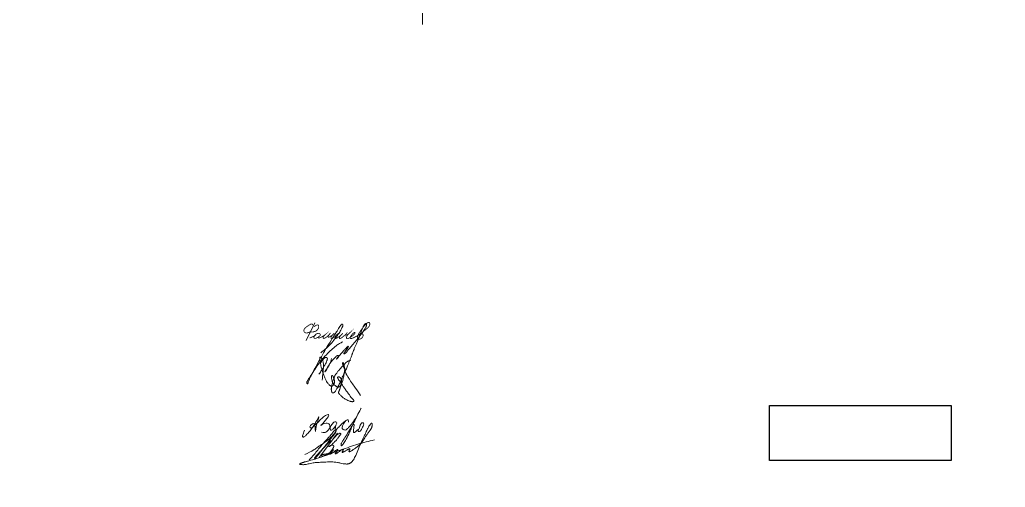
# Model space of a CAD drawing. Header units: millimetres. Extents: x 0 to 420, y 0 to 297.
# Drawn here: x 209.1 to 420, y 0 to 100 of the extents above; entities that cross this region are included whole.
import ezdxf

# ---------------------------------------------------------------- set-up
doc = ezdxf.new("R2010")
doc.units = ezdxf.units.MM
for name, pattern in [('K5LT32789', [0]), ('K5LT32790', [0]), ('K5LT32791', [0]), ('K5LT_AXLED', [24.061945, 19.561945, -1.5, 1.5, -1.5])]:
    doc.linetypes.add(name, pattern=pattern)
doc.layers.add('Системный слой', color=7, linetype='Continuous')
picture_1 = doc.add_image_def('image1.jpg', size_in_pixel=(394, 119))

# ---------------------------------------------------------------- blocks, each defined once
blk = doc.blocks.new('U6')
at = {"layer": 'Системный слой', "color": 30, "linetype": 'K5LT_AXLED', "lineweight": 18, "true_color": 0xff8000}
for q in [(295.32, 263), (213.32, 181), (377.32, 181), (295.32, 99)]:
    blk.add_line((295.32, 181), q, dxfattribs=at)
blk = doc.blocks.new('U28')
at = {"layer": 'Системный слой', "color": 5, "linetype": 'K5LT32789', "lineweight": 18, "true_color": 0x0000ff}
for points in [[(277.01, 13.75), (276.82, 14.05), (276.51, 14.05), (276.22, 13.76), (275.89, 13.43), (275.62, 12.98), (275.51, 12.38), (275.69, 12.2), (276.01, 12.28), (276.21, 12.47), (276.44, 12.75), (276.76, 13.23), (277.1, 13.92), (276.76, 13.23), (276.64, 12.68), (276.64, 12.35), (276.72, 12.27), (276.87, 12.32), (277.54, 13.08), (278.27, 13.74), (278.65, 14.08), (279.04, 14.34), (279.23, 14.45), (279.37, 14.45), (279.45, 14.25), (279.45, 14.02), (279.45, 13.78), (279.45, 14.25), (279.37, 14.45), (279.23, 14.46), (278.65, 14.08), (278.11, 13.01), (278.11, 12.54), (278.33, 12.32), (278.64, 12.24), (278.95, 12.24), (279.2, 12.5), (279.51, 12.81), (280.54, 13.84), (283, 18.41), (280.54, 13.84), (279.66, 11.65), (278.99, 10.24), (278.39, 9.29), (277.99, 8.81), (277.87, 8.92), (277.87, 9.32), (278.15, 9.83), (278.67, 10.52), (279.49, 11.88), (280.33, 13.31), (280.51, 13.49), (280.64, 13.47), (280.68, 13.25), (280.61, 12.77), (280.56, 12.38), (280.48, 12), (280.56, 11.72), (280.72, 11.64), (280.93, 11.86), (281.35, 12.18), (281.72, 12.55), (281.48, 12.06), (281.59, 11.95), (281.76, 11.88), (281.94, 11.95), (282.17, 12.18), (282.8, 13.48), (282.72, 13.74), (282.49, 13.8), (282.18, 13.73), (281.98, 13.34), (281.84, 12.9), (281.72, 12.52)], [(270.04, 12.18), (269.86, 11.67), (269.68, 11.17), (269.62, 10.86), (269.76, 10.73), (269.94, 10.73), (270.12, 10.9), (270.62, 11.4), (271.85, 12.64), (273.62, 16.11), (272.56, 13.52), (272.37, 11.19), (272.37, 13.33), (272.16, 13.68), (271.64, 13.57), (271.29, 13.22), (271.17, 12.91), (271.29, 12.68), (271.61, 12.68), (272.37, 13.33), (273.41, 14.38), (274.14, 15.1), (274.95, 15.63), (275.3, 15.53), (275.21, 15.23), (275, 14.86), (274.32, 14.05), (273.75, 13.38), (273.36, 13.11), (274.12, 13.63), (274.73, 13.74), (275.13, 13.65), (275.4, 13.45), (275.52, 13.13), (275.52, 12.74), (275.28, 12.39), (275.04, 12.14), (274.67, 11.77), (274.25, 11.67), (273.67, 11.78)]]:
    blk.add_open_spline(points, degree=3, dxfattribs=at)
blk = doc.blocks.new('U29')
at = {"layer": 'Системный слой', "color": 5, "linetype": 'K5LT32790', "lineweight": 18, "true_color": 0x0000ff}
blk.add_open_spline([(273.86, 22.88), (273.9, 24.06), (274.19, 25.39), (274.06, 26.79), (273.98, 27.07), (273.91, 27.25), (273.83, 27.4), (273.74, 27.54), (273.65, 27.66), (273.58, 27.75), (273.53, 27.8), (273.5, 27.83), (273.48, 27.84), (273.46, 27.85), (273.45, 27.86), (273.44, 27.86), (273.43, 27.86), (273.42, 27.86), (273.42, 27.86), (273.41, 27.86), (273.4, 27.86), (273.4, 27.86), (273.39, 27.85), (273.39, 27.85), (273.38, 27.84), (273.38, 27.83), (273.37, 27.82), (273.36, 27.81), (273.36, 27.79), (273.35, 27.77), (273.35, 27.74), (273.34, 27.69), (273.34, 27.63), (273.33, 27.54), (273.34, 27.43), (273.34, 27.31), (273.35, 27.17), (273.37, 27.02), (273.41, 26.83), (273.47, 26.57), (273.54, 26.18), (273.65, 25.63), (273.84, 24.93), (274.11, 24.18), (274.37, 23.48), (274.63, 22.89), (274.88, 22.47), (275.12, 22.16), (275.32, 21.95), (275.48, 21.8), (275.59, 21.71), (275.66, 21.68), (275.72, 21.66), (275.77, 21.65), (275.81, 21.64), (275.87, 21.64), (275.92, 21.64), (275.97, 21.65), (276.01, 21.67), (276.05, 21.69), (276.09, 21.71), (276.12, 21.73), (276.15, 21.76), (276.19, 21.8), (276.23, 21.86), (276.29, 21.95), (276.35, 22.06), (276.41, 22.19), (276.45, 22.32), (276.48, 22.43), (276.49, 22.55), (276.49, 22.69), (276.47, 22.85), (276.43, 23.06), (276.37, 23.28), (276.3, 23.48), (276.24, 23.63), (276.18, 23.73), (276.14, 23.79), (276.1, 23.84), (276.06, 23.88), (276.03, 23.91), (276.01, 23.92), (275.99, 23.93), (275.98, 23.94), (275.97, 23.94), (275.96, 23.94), (275.95, 23.94), (275.94, 23.94), (275.94, 23.94), (275.93, 23.93), (275.93, 23.93), (275.92, 23.93), (275.91, 23.92), (275.9, 23.91), (275.9, 23.9), (275.89, 23.89), (275.88, 23.87), (275.87, 23.85), (275.85, 23.81), (275.84, 23.77), (275.83, 23.71), (275.82, 23.65), (275.82, 23.58), (275.82, 23.49), (275.84, 23.38), (275.87, 23.21), (275.9, 23), (275.96, 22.77), (276.04, 22.55), (276.15, 22.34), (276.27, 22.15), (276.42, 21.96), (276.58, 21.79), (276.74, 21.66), (276.87, 21.57), (276.98, 21.51), (277.08, 21.47), (277.17, 21.45), (277.25, 21.44), (277.32, 21.43), (277.37, 21.44), (277.42, 21.45), (277.46, 21.46), (277.5, 21.48), (277.54, 21.5), (277.58, 21.53), (277.63, 21.57), (277.68, 21.63), (277.74, 21.71), (277.8, 21.81), (277.86, 21.93), (277.92, 22.07), (277.96, 22.21), (277.99, 22.36), (278, 22.52), (277.99, 22.7), (277.97, 22.87), (277.94, 23.04), (277.89, 23.17), (277.84, 23.28), (277.79, 23.36), (277.74, 23.42), (277.69, 23.47), (277.64, 23.51), (277.58, 23.55), (277.52, 23.58), (277.47, 23.6), (277.41, 23.61), (277.37, 23.62), (277.34, 23.62), (277.31, 23.62), (277.28, 23.61), (277.25, 23.6), (277.23, 23.59), (277.2, 23.58), (277.19, 23.57), (277.17, 23.55), (277.16, 23.54), (277.15, 23.53), (277.15, 23.52), (277.14, 23.5), (277.14, 23.49), (277.14, 23.48), (277.13, 23.46), (277.14, 23.44), (277.14, 23.42), (277.15, 23.39), (277.16, 23.35), (277.18, 23.3), (277.22, 23.23), (277.27, 23.14), (277.33, 23.03), (277.41, 22.91), (277.53, 22.76), (277.7, 22.56), (277.92, 22.25), (278.2, 21.8), (278.55, 21.24), (278.99, 20.64), (279.44, 20.06), (279.81, 19.55), (280.07, 19.17), (280.28, 18.97), (280.42, 18.85), (280.5, 18.76), (280.55, 18.68), (280.58, 18.63), (280.6, 18.58), (280.62, 18.54), (280.62, 18.5), (280.62, 18.48), (280.62, 18.46), (280.62, 18.44), (280.61, 18.43), (280.61, 18.42), (280.6, 18.41), (280.59, 18.39), (280.58, 18.38), (280.57, 18.37), (280.55, 18.36), (280.53, 18.35), (280.5, 18.33), (280.46, 18.32), (280.42, 18.31), (280.37, 18.31), (280.31, 18.3), (280.24, 18.31), (280.15, 18.32), (280.01, 18.35), (279.8, 18.4), (279.51, 18.51), (279.15, 18.67), (278.78, 18.85), (278.48, 19.04), (278.24, 19.24), (278.03, 19.43), (277.8, 19.64), (277.6, 19.82), (277.47, 19.96), (277.41, 20.05), (277.39, 20.11), (277.37, 20.16), (277.36, 20.21), (277.36, 20.26), (277.36, 20.31), (277.36, 20.36), (277.37, 20.42), (277.39, 20.47), (277.42, 20.55), (277.47, 20.65), (277.54, 20.81), (277.63, 21.02), (277.72, 21.3), (277.82, 21.61), (277.95, 21.95), (278.09, 22.35), (278.26, 22.87), (278.4, 23.47), (278.49, 24.02), (278.55, 24.47), (278.61, 24.82), (278.66, 25.1), (278.67, 25.33), (278.65, 25.51), (278.62, 25.69), (278.56, 25.88), (278.51, 26.09), (278.48, 26.28), (278.44, 26.41), (278.41, 26.51), (278.39, 26.57), (278.37, 26.61), (278.36, 26.64), (278.34, 26.65), (278.33, 26.66), (278.33, 26.67), (278.32, 26.67), (278.31, 26.67), (278.3, 26.68), (278.29, 26.68), (278.28, 26.68), (278.28, 26.67), (278.27, 26.67), (278.26, 26.67), (278.25, 26.66), (278.24, 26.66), (278.23, 26.65), (278.22, 26.64), (278.21, 26.63), (278.2, 26.62), (278.19, 26.61), (278.19, 26.6), (278.18, 26.58), (278.18, 26.56), (278.18, 26.54), (278.18, 26.52), (278.18, 26.49), (278.19, 26.45), (278.21, 26.4), (278.23, 26.34), (278.27, 26.26), (278.32, 26.17), (278.36, 26.05), (278.41, 25.9), (278.46, 25.73), (278.53, 25.51), (278.63, 25.25), (278.72, 24.95), (278.79, 24.67), (278.88, 24.42), (279, 24.21), (279.13, 24), (279.28, 23.76), (279.46, 23.46), (279.69, 23.05), (279.98, 22.59), (280.32, 22.11), (280.65, 21.66), (281.24, 20.83), (281.7, 20.14), (282.06, 19.6)], degree=3, knots=[0, 0, 0, 0, 23.088924, 25.905784, 27.368497, 28.578535, 29.721875, 30.813961, 31.805183, 32.534012, 32.992903, 33.225793, 33.377047, 33.48833, 33.574551, 33.643805, 33.701224, 33.750367, 33.79387, 33.833355, 33.872141, 33.912355, 33.95659, 34.00557, 34.061357, 34.126468, 34.204109, 34.298549, 34.415744, 34.564555, 34.759459, 35.028229, 35.412864, 35.997175, 36.728139, 37.568941, 38.433825, 39.401332, 40.578431, 42.235398, 44.569602, 48.269133, 53.187712, 58.58434, 63.764044, 67.778676, 70.998143, 73.369834, 75.349816, 76.796874, 77.581324, 78.028914, 78.378087, 78.696803, 79.013489, 79.343373, 79.678587, 80.006824, 80.317932, 80.606471, 80.866035, 81.11641, 81.383983, 81.718354, 82.16781, 82.839361, 83.733235, 84.705422, 85.582724, 86.324391, 87.057116, 87.890757, 88.945341, 90.321141, 91.965571, 93.426367, 94.484215, 95.101021, 95.580997, 96.013141, 96.361093, 96.626002, 96.782739, 96.889142, 96.971138, 97.03813, 97.095272, 97.145901, 97.188561, 97.228747, 97.268915, 97.315311, 97.366861, 97.425655, 97.494454, 97.577142, 97.679623, 97.811915, 97.985663, 98.226797, 98.532587, 98.897786, 99.296036, 99.737821, 100.261724, 100.964229, 101.99978, 103.525411, 105.150667, 106.72453, 108.093532, 109.590313, 111.195302, 112.777483, 114.126394, 115.159714, 115.93325, 116.599105, 117.196687, 117.716186, 118.147278, 118.512091, 118.830828, 119.112084, 119.376147, 119.650254, 119.966184, 120.348472, 120.832611, 121.462575, 122.257884, 123.166317, 124.121896, 125.077441, 126.058759, 127.110722, 128.27138, 129.455541, 130.54928, 131.472222, 132.224076, 132.842804, 133.343527, 133.786162, 134.209733, 134.641953, 135.076751, 135.490934, 135.840567, 136.1162, 136.329021, 136.516582, 136.697073, 136.87991, 137.063295, 137.235465, 137.38613, 137.514261, 137.623548, 137.718445, 137.797689, 137.875651, 137.957944, 138.055516, 138.163779, 138.288043, 138.436309, 138.622516, 138.862075, 139.203128, 139.704326, 140.381097, 141.218915, 142.127317, 143.259517, 144.821141, 147.317764, 150.75711, 155.19517, 160.069171, 165.224464, 169.471142, 172.421411, 174.092925, 175.138298, 175.966748, 176.479558, 176.900272, 177.244752, 177.52135, 177.72293, 177.873709, 177.996322, 178.101436, 178.195314, 178.281517, 178.366118, 178.454913, 178.554755, 178.670049, 178.807074, 178.975201, 179.187234, 179.439473, 179.719727, 180.029511, 180.383269, 180.823448, 181.407111, 182.246837, 183.563618, 185.512414, 188.365901, 191.16936, 193.636194, 195.215931, 197.147086, 199.269225, 201.224518, 202.392176, 202.935446, 203.335749, 203.665039, 203.98044, 204.30527, 204.630666, 204.95421, 205.28424, 205.683122, 206.145312, 206.866804, 207.837862, 209.464316, 211.387339, 213.648133, 215.828171, 218.361631, 222.046321, 226.400789, 230.237614, 232.987127, 235.143069, 237.145235, 238.600123, 239.59432, 240.714469, 242.086859, 243.579513, 244.83703, 245.773068, 246.379449, 246.80954, 247.077534, 247.227517, 247.33398, 247.41847, 247.489521, 247.552012, 247.609222, 247.663606, 247.717168, 247.768592, 247.820784, 247.876677, 247.942191, 248.018083, 248.10247, 248.189421, 248.269471, 248.347072, 248.425637, 248.512886, 248.605679, 248.706816, 248.820413, 248.952282, 249.111489, 249.313956, 249.574155, 249.89782, 250.303709, 250.841791, 251.528272, 252.381244, 253.359593, 254.475963, 255.872687, 257.851092, 259.938273, 261.963603, 263.469883, 265.046448, 266.586695, 268.366913, 270.599666, 273.407082, 277.373027, 281.234201, 284.882343, 288.313023, 301, 301, 301, 301], dxfattribs=at)
blk = doc.blocks.new('U30')
at = {"layer": 'Системный слой', "color": 5, "linetype": 'K5LT32790', "lineweight": 18, "true_color": 0x0000ff}
for points, knots in [([(273.55, 28.78), (274.42, 29.39), (275.52, 30.42), (276.7, 31.94), (277.43, 32.89), (277.86, 33.71), (278.14, 34.2), (278.23, 34.45), (278.25, 34.58), (278.26, 34.67), (278.27, 34.72), (278.26, 34.75), (278.26, 34.77), (278.25, 34.79), (278.24, 34.8), (278.23, 34.82), (278.22, 34.83), (278.21, 34.84), (278.19, 34.85), (278.18, 34.86), (278.16, 34.87), (278.14, 34.87), (278.12, 34.88), (278.1, 34.88), (278.08, 34.88), (278.06, 34.88), (278.05, 34.87), (278.03, 34.86), (278.01, 34.86), (278, 34.84), (277.97, 34.83), (277.95, 34.8), (277.91, 34.76), (277.84, 34.68), (277.73, 34.55), (277.56, 34.31), (277.31, 33.93), (276.98, 33.35), (276.46, 32.54), (275.65, 31.28), (274.58, 29.51), (273.4, 27.48), (272.43, 25.72), (271.78, 24.49), (271.42, 23.79), (271.23, 23.36), (271.09, 23.03), (270.98, 22.75), (270.88, 22.49), (270.81, 22.31), (270.77, 22.19), (270.75, 22.14), (270.74, 22.12), (270.73, 22.11), (270.72, 22.1), (270.71, 22.1), (270.71, 22.09), (270.7, 22.09), (270.7, 22.09), (270.69, 22.09), (270.69, 22.08), (270.68, 22.09), (270.68, 22.09), (270.68, 22.09), (270.67, 22.09), (270.67, 22.09), (270.66, 22.1), (270.66, 22.1), (270.65, 22.11), (270.65, 22.12), (270.64, 22.13), (270.63, 22.15), (270.61, 22.18), (270.6, 22.21), (270.58, 22.26), (270.57, 22.3), (270.56, 22.36), (270.56, 22.41), (270.57, 22.47), (270.58, 22.53), (270.6, 22.59), (270.63, 22.66), (270.68, 22.74), (270.76, 22.87), (270.91, 23.11), (271.19, 23.56), (271.72, 24.4), (272.5, 25.59), (273.49, 27.03), (274.65, 28.29), (275.78, 29.36), (276.69, 30.19), (277.5, 30.74), (278, 30.98), (278.24, 31.09)], [0, 0, 0, 0, 8.550609, 12.054989, 15.548009, 18.191121, 19.498995, 20.058209, 20.381615, 20.589671, 20.716665, 20.79368, 20.851701, 20.900722, 20.944653, 20.985245, 21.025642, 21.06834, 21.115939, 21.168338, 21.224707, 21.283052, 21.340576, 21.394663, 21.443781, 21.488289, 21.53119, 21.575808, 21.625508, 21.683081, 21.754287, 21.848548, 21.98875, 22.223415, 22.641351, 23.38396, 24.591455, 26.333193, 28.725175, 32.394143, 38.444137, 45.386804, 51.336644, 54.759282, 56.550214, 57.736198, 58.581068, 59.410817, 60.190375, 60.748602, 61.044545, 61.139793, 61.19713, 61.237089, 61.267135, 61.290713, 61.309862, 61.325937, 61.339917, 61.352551, 61.36445, 61.376142, 61.388111, 61.400062, 61.412022, 61.424542, 61.439066, 61.45699, 61.479741, 61.509795, 61.550475, 61.607942, 61.688058, 61.795635, 61.922219, 62.059168, 62.198495, 62.342871, 62.495112, 62.658157, 62.830855, 63.02153, 63.245709, 63.594568, 64.237865, 65.516344, 67.957442, 72.253573, 76.989753, 81.977365, 86.090995, 89.562811, 91.905588, 94, 94, 94, 94]), ([(275.82, 27.56), (275.75, 27.13), (275.54, 26.59), (275.22, 25.93), (275, 25.59), (274.86, 25.3), (274.77, 25.12), (274.71, 25.02), (274.67, 24.96), (274.64, 24.91), (274.61, 24.87), (274.57, 24.84), (274.54, 24.8), (274.51, 24.77), (274.49, 24.75), (274.47, 24.74), (274.46, 24.73), (274.46, 24.73), (274.46, 24.72), (274.45, 24.72), (274.45, 24.72), (274.45, 24.72), (274.45, 24.72), (274.44, 24.72), (274.44, 24.72), (274.44, 24.72), (274.44, 24.73), (274.44, 24.73), (274.44, 24.73), (274.44, 24.74), (274.44, 24.74), (274.45, 24.75), (274.45, 24.75), (274.46, 24.77), (274.46, 24.79), (274.47, 24.81), (274.49, 24.84), (274.5, 24.88), (274.52, 24.92), (274.54, 24.96), (274.58, 25.01), (274.62, 25.07), (274.68, 25.15), (274.77, 25.27), (274.88, 25.44), (275.01, 25.66), (275.14, 25.89), (275.27, 26.12), (275.42, 26.37), (275.61, 26.64), (275.81, 26.88), (275.99, 27.09), (276.17, 27.31), (276.39, 27.56), (276.65, 27.82), (276.84, 28), (276.97, 28.1), (277.03, 28.14), (277.08, 28.17), (277.13, 28.19), (277.18, 28.2), (277.21, 28.21), (277.24, 28.21), (277.26, 28.21), (277.27, 28.21), (277.29, 28.2), (277.3, 28.2), (277.3, 28.2), (277.31, 28.19), (277.32, 28.19), (277.32, 28.18), (277.33, 28.17), (277.33, 28.16), (277.33, 28.15), (277.33, 28.14), (277.34, 28.13), (277.34, 28.1), (277.34, 28.08), (277.33, 28.04), (277.33, 27.98), (277.32, 27.93), (277.3, 27.87), (277.29, 27.81), (277.27, 27.76), (277.24, 27.72), (277.2, 27.67), (277.16, 27.61), (277.12, 27.56), (277.08, 27.52), (277.05, 27.49), (277.02, 27.46), (277, 27.44), (276.97, 27.42), (276.95, 27.4), (276.93, 27.39), (276.92, 27.38), (276.92, 27.38), (276.91, 27.38), (276.91, 27.38), (276.9, 27.37), (276.9, 27.37), (276.9, 27.37), (276.9, 27.37), (276.9, 27.37), (276.89, 27.38), (276.89, 27.38), (276.89, 27.38), (276.89, 27.38), (276.89, 27.38), (276.89, 27.39), (276.89, 27.39), (276.9, 27.4), (276.9, 27.4), (276.9, 27.41), (276.91, 27.42), (276.91, 27.44), (276.92, 27.46), (276.94, 27.48), (276.95, 27.5), (276.96, 27.52), (276.98, 27.55), (277, 27.58), (277.03, 27.63), (277.06, 27.69), (277.1, 27.76), (277.16, 27.83), (277.25, 27.92), (277.36, 28.01), (277.49, 28.13), (277.62, 28.26), (277.74, 28.41), (277.85, 28.55), (277.98, 28.69), (278.11, 28.84), (278.23, 29.01), (278.37, 29.18), (278.53, 29.36), (278.72, 29.53), (278.89, 29.69), (279.02, 29.83), (279.11, 29.93), (279.17, 29.99), (279.22, 30.05), (279.27, 30.1), (279.3, 30.14), (279.33, 30.16), (279.35, 30.17), (279.36, 30.18), (279.37, 30.18), (279.38, 30.18), (279.38, 30.19), (279.39, 30.19), (279.39, 30.18), (279.4, 30.18), (279.4, 30.18), (279.41, 30.18), (279.41, 30.18), (279.41, 30.17), (279.42, 30.17), (279.42, 30.16), (279.42, 30.16), (279.43, 30.15), (279.43, 30.14), (279.43, 30.13), (279.44, 30.11), (279.44, 30.08), (279.44, 30.06), (279.44, 30.03), (279.43, 30.01), (279.42, 29.98), (279.41, 29.96), (279.4, 29.93), (279.37, 29.89), (279.33, 29.83), (279.27, 29.75), (279.18, 29.63), (279.07, 29.5), (278.97, 29.34), (278.87, 29.19), (278.77, 29.07), (278.69, 28.96), (278.63, 28.88), (278.58, 28.82), (278.54, 28.78), (278.51, 28.74), (278.49, 28.72), (278.48, 28.7), (278.47, 28.68), (278.47, 28.66), (278.47, 28.65), (278.47, 28.63), (278.47, 28.61), (278.48, 28.6), (278.48, 28.58), (278.49, 28.57), (278.49, 28.56), (278.5, 28.55), (278.5, 28.55), (278.51, 28.54), (278.51, 28.54), (278.52, 28.54), (278.53, 28.54), (278.54, 28.53), (278.54, 28.53), (278.56, 28.53), (278.57, 28.54), (278.58, 28.54), (278.6, 28.55), (278.63, 28.56), (278.66, 28.58), (278.7, 28.6), (278.75, 28.63), (278.8, 28.67), (278.85, 28.72), (278.92, 28.78), (279, 28.88), (279.1, 29.02), (279.26, 29.23), (279.49, 29.48), (279.78, 29.79), (280.1, 30.16), (280.44, 30.58), (280.77, 30.99), (281.12, 31.38), (281.46, 31.77), (281.81, 32.2), (282.13, 32.67), (282.45, 33.13), (282.76, 33.54), (283.01, 33.91), (283.18, 34.18), (283.26, 34.36), (283.29, 34.49), (283.31, 34.58), (283.33, 34.66), (283.34, 34.72), (283.34, 34.77), (283.34, 34.81), (283.34, 34.84), (283.33, 34.87), (283.32, 34.9), (283.31, 34.92), (283.3, 34.94), (283.28, 34.96), (283.27, 34.98), (283.25, 34.99), (283.24, 35), (283.22, 35), (283.21, 35.01), (283.2, 35.01), (283.18, 35.01), (283.17, 35.01), (283.15, 35.01), (283.13, 35.01), (283.1, 35), (283.08, 34.99), (283.04, 34.97), (283.01, 34.95), (282.98, 34.92), (282.94, 34.88), (282.9, 34.84), (282.86, 34.78), (282.82, 34.71), (282.77, 34.61), (282.68, 34.46), (282.57, 34.25), (282.44, 33.96), (282.32, 33.62), (282.19, 33.28), (282.04, 32.92), (281.87, 32.53), (281.7, 32.09), (281.54, 31.63), (281.37, 31.15), (281.18, 30.64), (280.92, 30.08), (280.66, 29.55), (280.48, 29.07), (280.36, 28.75), (280.29, 28.56), (280.25, 28.44), (280.19, 28.29), (280.1, 28.02), (279.94, 27.62), (279.74, 27.13), (279.51, 26.56), (279.25, 25.89), (278.92, 25.12), (278.47, 24.24), (278.04, 23.28), (277.62, 22.31), (277.24, 21.49), (276.88, 20.94), (276.7, 20.59), (276.59, 20.43), (276.52, 20.36), (276.47, 20.31), (276.42, 20.28), (276.36, 20.26), (276.3, 20.23), (276.24, 20.22), (276.18, 20.21), (276.13, 20.21), (276.08, 20.21), (276.05, 20.22), (276.02, 20.22), (276, 20.23), (275.99, 20.24), (275.97, 20.25), (275.96, 20.26), (275.95, 20.28), (275.93, 20.3), (275.92, 20.32), (275.91, 20.36), (275.89, 20.41), (275.88, 20.48), (275.85, 20.58), (275.82, 20.7), (275.8, 20.83), (275.79, 20.97), (275.8, 21.11), (275.82, 21.27), (275.87, 21.48), (275.91, 21.75), (275.97, 22.11), (276.06, 22.52), (276.19, 22.89), (276.29, 23.19), (276.37, 23.43), (276.46, 23.66), (276.57, 23.89), (276.73, 24.15), (276.99, 24.5), (277.34, 24.97), (277.83, 25.53), (278.34, 26.09), (278.81, 26.55), (279.17, 26.84), (279.44, 27), (279.69, 27.11), (279.87, 27.16), (279.98, 27.2)], [0, 0, 0, 0, 9.050129, 12.27524, 15.459, 17.73484, 19.057413, 19.710841, 20.186256, 20.578255, 20.920156, 21.263228, 21.624829, 21.943402, 22.174143, 22.29629, 22.36276, 22.406894, 22.439057, 22.464194, 22.484922, 22.502166, 22.516262, 22.528133, 22.539447, 22.552242, 22.56817, 22.588053, 22.611987, 22.639741, 22.672744, 22.715192, 22.776687, 22.87041, 23.023044, 23.2152, 23.446308, 23.698853, 24.014406, 24.364067, 24.793807, 25.28352, 25.941626, 26.877925, 28.429965, 30.348657, 32.240773, 33.898399, 35.948367, 38.485583, 40.825304, 42.59187, 44.267244, 46.970047, 49.74801, 51.863744, 52.701471, 53.104911, 53.483029, 53.862972, 54.210178, 54.473163, 54.650607, 54.780151, 54.882015, 54.96597, 55.037892, 55.101774, 55.160577, 55.215489, 55.269733, 55.3265, 55.390437, 55.464507, 55.552848, 55.661752, 55.802045, 55.996896, 56.278982, 56.657771, 57.087852, 57.530059, 57.926999, 58.28654, 58.645161, 59.086887, 59.580412, 60.070145, 60.456808, 60.770321, 61.020502, 61.287434, 61.539711, 61.751465, 61.877288, 61.951174, 62.001019, 62.037083, 62.064047, 62.085222, 62.102691, 62.117816, 62.131035, 62.143011, 62.154708, 62.167188, 62.181333, 62.197688, 62.21651, 62.238222, 62.264236, 62.296726, 62.338711, 62.394112, 62.469848, 62.581386, 62.750144, 62.953234, 63.151975, 63.325302, 63.501424, 63.750698, 64.126703, 64.655732, 65.239268, 65.888652, 66.649933, 67.724768, 68.970934, 70.450533, 71.673771, 72.965674, 74.199734, 75.716608, 77.191491, 78.669398, 80.263602, 82.259995, 84.0227, 85.431088, 86.180031, 86.82002, 87.357354, 87.830339, 88.196682, 88.427814, 88.563885, 88.657509, 88.728451, 88.784957, 88.831759, 88.871976, 88.907862, 88.941164, 88.973333, 89.002363, 89.031139, 89.061129, 89.097204, 89.139544, 89.190239, 89.252182, 89.329582, 89.428874, 89.559889, 89.727893, 89.910432, 90.08993, 90.259821, 90.437176, 90.634512, 90.867411, 91.167757, 91.627014, 92.382088, 93.419966, 94.672454, 96.030915, 97.344377, 98.512333, 99.382533, 100.080146, 100.642761, 101.098523, 101.416568, 101.614452, 101.761411, 101.888131, 102.002041, 102.112642, 102.228685, 102.353162, 102.475542, 102.582798, 102.67162, 102.744553, 102.805473, 102.857643, 102.905538, 102.953137, 103.003348, 103.057077, 103.11538, 103.180499, 103.255316, 103.343787, 103.451799, 103.589159, 103.775473, 104.036879, 104.381072, 104.782032, 105.231565, 105.731185, 106.331113, 107.131661, 108.329516, 110.150194, 112.636877, 115.501671, 119.160964, 122.898631, 126.952961, 130.409086, 134.037174, 137.994275, 142.035946, 146.041027, 149.822245, 153.085433, 155.385996, 156.523495, 157.344961, 158.084473, 158.656408, 159.032405, 159.319553, 159.62593, 159.882585, 160.081757, 160.265654, 160.447561, 160.63144, 160.806021, 160.962993, 161.100471, 161.220792, 161.327559, 161.424857, 161.521276, 161.623153, 161.736504, 161.863212, 162.008568, 162.179889, 162.387514, 162.643846, 162.945007, 163.264358, 163.6135, 164.014772, 164.533206, 165.020618, 165.794064, 166.857794, 168.64401, 171.006738, 173.517367, 176.204619, 178.789913, 181.800729, 185.264053, 188.598832, 192.086757, 196.039981, 200.351441, 204.98312, 208.606796, 211.174086, 212.324149, 212.840152, 213.814159, 215.76165, 218.911517, 222.760316, 227.121283, 231.883071, 238.054257, 244.879079, 252.670992, 260.372327, 267.206768, 271.910472, 274.294825, 275.442431, 276.007431, 276.456493, 276.872537, 277.298483, 277.734538, 278.182349, 278.627236, 279.027811, 279.347916, 279.582846, 279.760539, 279.906542, 280.032941, 280.152577, 280.276179, 280.413989, 280.572354, 280.762102, 281.004984, 281.334701, 281.830666, 282.557033, 283.530703, 284.521091, 285.429966, 286.323075, 287.47734, 288.942216, 290.783007, 293.428229, 296.57457, 299.586331, 301.717918, 303.359613, 305.016414, 306.799751, 308.827327, 311.560281, 315.955926, 321.284596, 327.290578, 331.929165, 335.294372, 337.07654, 338.608554, 341, 341, 341, 341]), ([(273.53, 26.68), (273.71, 26.95), (273.91, 27.3), (274.24, 27.6), (274.37, 27.68), (274.46, 27.73), (274.54, 27.77), (274.6, 27.78), (274.64, 27.79), (274.68, 27.79), (274.71, 27.79), (274.74, 27.78), (274.76, 27.77), (274.79, 27.76), (274.82, 27.74), (274.85, 27.72), (274.87, 27.7), (274.89, 27.68), (274.91, 27.65), (274.92, 27.63), (274.93, 27.6), (274.94, 27.57), (274.95, 27.54), (274.95, 27.49), (274.95, 27.44), (274.94, 27.37), (274.93, 27.28), (274.89, 27.16), (274.83, 26.98), (274.72, 26.73), (274.55, 26.35), (274.3, 25.88), (274.01, 25.41), (273.72, 25.01), (273.44, 24.62), (273.26, 24.36), (273.15, 24.21)], [0, 0, 0, 0, 6.031327, 7.224988, 8.103691, 8.779791, 9.271523, 9.620615, 9.879085, 10.092232, 10.278511, 10.453749, 10.630111, 10.818394, 11.017829, 11.223201, 11.427374, 11.623322, 11.806227, 11.978077, 12.150954, 12.337468, 12.550087, 12.799771, 13.111892, 13.519386, 14.078895, 14.842107, 15.895849, 17.445078, 19.990893, 23.601088, 27.190299, 30.147219, 32.759048, 36, 36, 36, 36])]:
    blk.add_open_spline(points, degree=3, knots=knots, dxfattribs=at)
blk = doc.blocks.new('U31')
at = {"layer": 'Системный слой', "color": 5, "linetype": 'K5LT32790', "lineweight": 18, "true_color": 0x0000ff}
blk.add_line((277.14, 11.55), (273.17, 6.35), dxfattribs=at)
for points, knots in [([(276.39, 10.56), (276.57, 10.79), (276.82, 11.07), (277.19, 11.33), (277.36, 11.43), (277.48, 11.51), (277.56, 11.54), (277.61, 11.55), (277.64, 11.55), (277.66, 11.55), (277.69, 11.55), (277.71, 11.54), (277.73, 11.53), (277.75, 11.52), (277.77, 11.51), (277.79, 11.5), (277.8, 11.49), (277.81, 11.47), (277.82, 11.46), (277.82, 11.45), (277.83, 11.44), (277.83, 11.43), (277.83, 11.42), (277.83, 11.4), (277.83, 11.38), (277.82, 11.36), (277.82, 11.34), (277.8, 11.32), (277.78, 11.28), (277.75, 11.24), (277.71, 11.18), (277.64, 11.09), (277.55, 10.98), (277.45, 10.85), (277.34, 10.68), (277.2, 10.47), (276.99, 10.23), (276.75, 9.97), (276.5, 9.72), (276.29, 9.51), (276.13, 9.33), (276, 9.2), (275.9, 9.09), (275.82, 9.02), (275.75, 8.97), (275.69, 8.92), (275.62, 8.88), (275.54, 8.83), (275.45, 8.78), (275.38, 8.74), (275.33, 8.71), (275.3, 8.7), (275.28, 8.69), (275.26, 8.68), (275.25, 8.68), (275.24, 8.68), (275.24, 8.67), (275.23, 8.67), (275.23, 8.67), (275.23, 8.67), (275.23, 8.67), (275.23, 8.67), (275.23, 8.67), (275.23, 8.67), (275.23, 8.67), (275.23, 8.67), (275.23, 8.67), (275.23, 8.68), (275.23, 8.68), (275.23, 8.68), (275.24, 8.68), (275.24, 8.69), (275.25, 8.69), (275.25, 8.69), (275.26, 8.7), (275.27, 8.71), (275.29, 8.72), (275.31, 8.73), (275.35, 8.76), (275.4, 8.79), (275.47, 8.83), (275.55, 8.88), (275.63, 8.93), (275.73, 8.97), (275.82, 9), (275.9, 9.01), (275.98, 9.02), (276.05, 9.02), (276.1, 9.02), (276.15, 9.01), (276.18, 9), (276.2, 8.99), (276.22, 8.98), (276.23, 8.96), (276.25, 8.95), (276.26, 8.93), (276.27, 8.91), (276.28, 8.89), (276.29, 8.86), (276.3, 8.83), (276.31, 8.79), (276.31, 8.74), (276.31, 8.7), (276.3, 8.65), (276.29, 8.6), (276.27, 8.54), (276.23, 8.47), (276.17, 8.38), (276.08, 8.24), (275.95, 8.04), (275.78, 7.79), (275.57, 7.52), (275.36, 7.3), (275.17, 7.14), (274.99, 7.03), (274.81, 6.94), (274.59, 6.86), (274.37, 6.78), (274.18, 6.7), (274.05, 6.67), (273.98, 6.67), (273.93, 6.67), (273.88, 6.68), (273.84, 6.69), (273.79, 6.7), (273.75, 6.72), (273.71, 6.74), (273.68, 6.76), (273.66, 6.78), (273.64, 6.79), (273.62, 6.8), (273.6, 6.82), (273.59, 6.83), (273.59, 6.84), (273.58, 6.86), (273.58, 6.87), (273.58, 6.88), (273.59, 6.89), (273.6, 6.9), (273.61, 6.91), (273.62, 6.92), (273.65, 6.93), (273.67, 6.94), (273.71, 6.95), (273.76, 6.96), (273.82, 6.98), (273.91, 6.99), (274.02, 7.01), (274.18, 7.04), (274.4, 7.08), (274.69, 7.14), (275.03, 7.22), (275.34, 7.34), (275.6, 7.47), (275.79, 7.59), (275.93, 7.7), (276.04, 7.8), (276.12, 7.87), (276.17, 7.92), (276.2, 7.96), (276.23, 7.98), (276.25, 8), (276.26, 8.02), (276.27, 8.03), (276.27, 8.04), (276.28, 8.04), (276.28, 8.05), (276.28, 8.05), (276.28, 8.05), (276.29, 8.06), (276.29, 8.06), (276.29, 8.06), (276.29, 8.06), (276.28, 8.06), (276.28, 8.06), (276.28, 8.06), (276.28, 8.05), (276.28, 8.05), (276.27, 8.05), (276.26, 8.04), (276.26, 8.03), (276.24, 8.02), (276.23, 8.01), (276.21, 7.99), (276.18, 7.96), (276.15, 7.92), (276.1, 7.87), (276.03, 7.8), (275.93, 7.68), (275.8, 7.54), (275.68, 7.4), (275.59, 7.29), (275.54, 7.22), (275.51, 7.17), (275.49, 7.15), (275.48, 7.12), (275.47, 7.11), (275.47, 7.1), (275.47, 7.09), (275.47, 7.08), (275.47, 7.07), (275.47, 7.07), (275.48, 7.06), (275.48, 7.06), (275.49, 7.06), (275.51, 7.07), (275.52, 7.07), (275.55, 7.08), (275.57, 7.09), (275.61, 7.11), (275.66, 7.14), (275.72, 7.17), (275.8, 7.23), (275.92, 7.3), (276.1, 7.42), (276.33, 7.58), (276.58, 7.76), (276.79, 7.89), (276.93, 7.98), (277.01, 8.02), (277.06, 8.05), (277.1, 8.07), (277.12, 8.08), (277.14, 8.08), (277.16, 8.08), (277.17, 8.08), (277.18, 8.08), (277.19, 8.07), (277.19, 8.07), (277.19, 8.06), (277.19, 8.05), (277.19, 8.04), (277.18, 8.03), (277.18, 8.01), (277.17, 7.99), (277.15, 7.97), (277.14, 7.93), (277.11, 7.89), (277.07, 7.83), (277.01, 7.75), (276.93, 7.63), (276.84, 7.51), (276.76, 7.4), (276.71, 7.32), (276.68, 7.27), (276.67, 7.24), (276.66, 7.22), (276.65, 7.2), (276.65, 7.19), (276.64, 7.18), (276.64, 7.17), (276.64, 7.16), (276.65, 7.16), (276.65, 7.15), (276.66, 7.15), (276.67, 7.15), (276.69, 7.15), (276.7, 7.15), (276.73, 7.16), (276.75, 7.17), (276.79, 7.19), (276.84, 7.22), (276.9, 7.25), (276.99, 7.3), (277.11, 7.38), (277.28, 7.5), (277.52, 7.66), (277.77, 7.83), (277.98, 7.96), (278.12, 8.04), (278.21, 8.09), (278.26, 8.11), (278.3, 8.13), (278.33, 8.14), (278.35, 8.14), (278.36, 8.14), (278.38, 8.14), (278.39, 8.13), (278.39, 8.13), (278.4, 8.12), (278.4, 8.11), (278.4, 8.09), (278.39, 8.08), (278.39, 8.06), (278.38, 8.04), (278.37, 8.02), (278.36, 7.99), (278.33, 7.95), (278.3, 7.89), (278.25, 7.81), (278.2, 7.72), (278.15, 7.65), (278.12, 7.59), (278.11, 7.56), (278.1, 7.53), (278.1, 7.52), (278.09, 7.51), (278.09, 7.5), (278.09, 7.49), (278.09, 7.48), (278.1, 7.47), (278.1, 7.46), (278.11, 7.46), (278.12, 7.45), (278.14, 7.45), (278.16, 7.45), (278.18, 7.46), (278.21, 7.47), (278.25, 7.48), (278.3, 7.5), (278.36, 7.53), (278.45, 7.58), (278.57, 7.65), (278.76, 7.75), (278.99, 7.89), (279.24, 8.04), (279.43, 8.14), (279.55, 8.2), (279.62, 8.23), (279.67, 8.25), (279.7, 8.25), (279.73, 8.26), (279.75, 8.26), (279.76, 8.25), (279.77, 8.25), (279.78, 8.24), (279.79, 8.23), (279.79, 8.22), (279.79, 8.2), (279.79, 8.19), (279.79, 8.18), (279.78, 8.16), (279.77, 8.14), (279.76, 8.11), (279.75, 8.08), (279.72, 8.02), (279.68, 7.95), (279.64, 7.87), (279.61, 7.8), (279.59, 7.75), (279.58, 7.72), (279.57, 7.7), (279.57, 7.68), (279.57, 7.67), (279.57, 7.65), (279.57, 7.64), (279.57, 7.63), (279.58, 7.62), (279.59, 7.62), (279.6, 7.61), (279.61, 7.61), (279.62, 7.6), (279.64, 7.6), (279.66, 7.6), (279.68, 7.61), (279.71, 7.61), (279.75, 7.63), (279.79, 7.64), (279.85, 7.67), (279.92, 7.7), (280.02, 7.76), (280.17, 7.84), (280.37, 7.97), (280.64, 8.15), (280.95, 8.36), (281.23, 8.58), (281.5, 8.79), (281.73, 9), (281.96, 9.22), (282.18, 9.46), (282.42, 9.77), (282.68, 10.15), (282.98, 10.62), (283.34, 11.15), (283.73, 11.7), (284.08, 12.19), (284.33, 12.54), (284.43, 12.77), (284.48, 12.92), (284.51, 13.05), (284.53, 13.18), (284.54, 13.31), (284.54, 13.42), (284.53, 13.51), (284.52, 13.58), (284.52, 13.62), (284.51, 13.64), (284.5, 13.66), (284.49, 13.68), (284.48, 13.69), (284.47, 13.7), (284.47, 13.7), (284.46, 13.71), (284.45, 13.71), (284.45, 13.71), (284.44, 13.71), (284.43, 13.72), (284.42, 13.71), (284.41, 13.71), (284.39, 13.71), (284.38, 13.7), (284.36, 13.69), (284.34, 13.67), (284.32, 13.65), (284.29, 13.63), (284.25, 13.59), (284.2, 13.53), (284.12, 13.43), (284.03, 13.3), (283.91, 13.13), (283.78, 12.93), (283.65, 12.71), (283.51, 12.45), (283.35, 12.1), (283.13, 11.58), (282.77, 10.79), (282.22, 9.65), (281.6, 8.28), (281.1, 6.95), (280.64, 6.05), (280.33, 5.58), (280.15, 5.38), (280.02, 5.27), (279.91, 5.19), (279.78, 5.12), (279.64, 5.06), (279.47, 5.01), (279.27, 4.98), (279.02, 4.97), (278.71, 4.99), (278.28, 5.05), (277.73, 5.16), (277.09, 5.31), (276.43, 5.41), (275.71, 5.44), (274.82, 5.41), (273.76, 5.35), (272.66, 5.32), (271.76, 5.22), (271.12, 5.05), (270.62, 4.92), (270.21, 4.85), (269.86, 4.83), (269.59, 4.84), (269.38, 4.86), (269.23, 4.88), (269.14, 4.89), (269.09, 4.91), (269.07, 4.92), (269.05, 4.92), (269.04, 4.93), (269.04, 4.93), (269.03, 4.94), (269.02, 4.94), (269.02, 4.95), (269.02, 4.95), (269.02, 4.95), (269.02, 4.96), (269.02, 4.96), (269.02, 4.97), (269.02, 4.97), (269.02, 4.98), (269.02, 4.98), (269.03, 4.99), (269.03, 4.99), (269.04, 5), (269.05, 5.01), (269.07, 5.02), (269.09, 5.03), (269.11, 5.05), (269.15, 5.07), (269.2, 5.09), (269.28, 5.13), (269.4, 5.18), (269.55, 5.24), (269.72, 5.3), (269.9, 5.36), (270.1, 5.42), (270.3, 5.47), (270.55, 5.54), (270.93, 5.64), (271.64, 5.83), (272.9, 6.22), (275.05, 6.97), (277.98, 8.04), (281.41, 9.24), (283.81, 9.87), (285, 10.13)], [0, 0, 0, 0, 6.158308, 7.924944, 9.397219, 10.421772, 10.878244, 11.151197, 11.36381, 11.548551, 11.718723, 11.877713, 12.036027, 12.196544, 12.358164, 12.506286, 12.632493, 12.736928, 12.819521, 12.898812, 12.980771, 13.07523, 13.173556, 13.279268, 13.396608, 13.531064, 13.690326, 13.886288, 14.140321, 14.494376, 15.023758, 15.795804, 16.773927, 17.9322, 19.328256, 21.031002, 23.191239, 26.01508, 28.508359, 30.764949, 32.158381, 33.57364, 34.542076, 35.296285, 35.858711, 36.382363, 36.930279, 37.613953, 38.340853, 38.974758, 39.36394, 39.584276, 39.729431, 39.831741, 39.905683, 39.959643, 39.999056, 40.02768, 40.048222, 40.062694, 40.072775, 40.079767, 40.084961, 40.089793, 40.09578, 40.104088, 40.115492, 40.13093, 40.149822, 40.171984, 40.197656, 40.229358, 40.269864, 40.322352, 40.391158, 40.483151, 40.610685, 40.79026, 41.065436, 41.512004, 42.088709, 42.770629, 43.467951, 44.184491, 44.869892, 45.483626, 46.046275, 46.524145, 46.915912, 47.196275, 47.40917, 47.586207, 47.738846, 47.877531, 48.013016, 48.157728, 48.31924, 48.502929, 48.715108, 48.96183, 49.243774, 49.540729, 49.8478, 50.172102, 50.537958, 50.965281, 51.494288, 52.20384, 53.298857, 54.917421, 57.240739, 59.738769, 62.02238, 63.698303, 65.037791, 66.331625, 68.02956, 69.84719, 71.368716, 72.206354, 72.649589, 72.981788, 73.276043, 73.570472, 73.929446, 74.299002, 74.63126, 74.848184, 75.010867, 75.161965, 75.335461, 75.49506, 75.620009, 75.719661, 75.802316, 75.875542, 75.946386, 76.021533, 76.107513, 76.21105, 76.339562, 76.501776, 76.708489, 76.973585, 77.315523, 77.75974, 78.342864, 79.120835, 80.18625, 81.706721, 83.852292, 86.465219, 88.951659, 90.978666, 92.487594, 93.76585, 94.760654, 95.480574, 95.959313, 96.294546, 96.536659, 96.714464, 96.846112, 96.943809, 97.01613, 97.069288, 97.107887, 97.1354, 97.154486, 97.167231, 97.175363, 97.180572, 97.184743, 97.189776, 97.197329, 97.209122, 97.228653, 97.258997, 97.303617, 97.365208, 97.448469, 97.559514, 97.706462, 97.900415, 98.157187, 98.500801, 98.971779, 99.653407, 100.680484, 102.16221, 103.578184, 104.648543, 105.155236, 105.478521, 105.704428, 105.867108, 105.985778, 106.07285, 106.137041, 106.188892, 106.233202, 106.275598, 106.31862, 106.370033, 106.436882, 106.52608, 106.645289, 106.803787, 107.01342, 107.289946, 107.655243, 108.141506, 108.800592, 109.730549, 111.109505, 113.317286, 115.629589, 117.547768, 118.521059, 119.084698, 119.470627, 119.745056, 119.943042, 120.086716, 120.191551, 120.26935, 120.330025, 120.382672, 120.435962, 120.498121, 120.565387, 120.641314, 120.728412, 120.840736, 120.985691, 121.174077, 121.421722, 121.753873, 122.217132, 122.901613, 123.981872, 125.172225, 126.200607, 126.79256, 127.136357, 127.367267, 127.532062, 127.652773, 127.742537, 127.810135, 127.865237, 127.915133, 127.96426, 128.015006, 128.071903, 128.142719, 128.234954, 128.356669, 128.517397, 128.729164, 129.007855, 129.375448, 129.864201, 130.525978, 131.458654, 132.841604, 135.051627, 137.371779, 139.298243, 140.282632, 140.852634, 141.243893, 141.523176, 141.725905, 141.87456, 141.985024, 142.069602, 142.138778, 142.20217, 142.268885, 142.347585, 142.446693, 142.552857, 142.668386, 142.796019, 142.962407, 143.184377, 143.493216, 143.947083, 144.660187, 145.445963, 146.126993, 146.522898, 146.755674, 146.914043, 147.029277, 147.105459, 147.165051, 147.224298, 147.295401, 147.367417, 147.434207, 147.504148, 147.585142, 147.684943, 147.81179, 147.975245, 148.18721, 148.463335, 148.825333, 149.305406, 149.95641, 150.882496, 152.258218, 154.475246, 156.620318, 158.321251, 159.038433, 159.502054, 159.828856, 160.066775, 160.243468, 160.37743, 160.482373, 160.569441, 160.648431, 160.728415, 160.81803, 160.908084, 160.998756, 161.091733, 161.206325, 161.353931, 161.549093, 161.818906, 162.212882, 162.829199, 163.508952, 164.099592, 164.445709, 164.650604, 164.788255, 164.903661, 165.007576, 165.109001, 165.194462, 165.26938, 165.338661, 165.406872, 165.478408, 165.557687, 165.64939, 165.758763, 165.891992, 166.05668, 166.262506, 166.522189, 166.853055, 167.279787, 167.839914, 168.596742, 169.679428, 171.288032, 173.772391, 176.439711, 179.127961, 181.338538, 183.565781, 185.724368, 187.964675, 190.532192, 193.913297, 197.664225, 202.240399, 207.365977, 211.891604, 214.950288, 216.260728, 217.307529, 218.226173, 219.136534, 220.048062, 220.900546, 221.546871, 221.9542, 222.219116, 222.412338, 222.560372, 222.677648, 222.773298, 222.853632, 222.923292, 222.978973, 223.025473, 223.071419, 223.126411, 223.191335, 223.263092, 223.344759, 223.440037, 223.553558, 223.691355, 223.86161, 224.075985, 224.352298, 224.720891, 225.244768, 226.022651, 227.234024, 228.694978, 230.400721, 232.151975, 234.169342, 236.596891, 240.264912, 245.911745, 254.96485, 266.835794, 277.658947, 284.885559, 287.882731, 289.514301, 290.547995, 291.464177, 292.424746, 293.549213, 294.775006, 296.163908, 297.809999, 299.883699, 302.703567, 306.933828, 311.679125, 316.501759, 320.996631, 326.836537, 335.266963, 343.465594, 349.957026, 354.09066, 357.579706, 360.721275, 362.932241, 364.823848, 366.400364, 367.448979, 368.024725, 368.279323, 368.440012, 368.5553, 368.642037, 368.709291, 368.762747, 368.806287, 368.842721, 368.874182, 368.900514, 368.926113, 368.952467, 368.982922, 369.016093, 369.053534, 369.097024, 369.148696, 369.211201, 369.287947, 369.383467, 369.504023, 369.658723, 369.861852, 370.138802, 370.52869, 371.119523, 372.038078, 373.203074, 374.521743, 375.833878, 377.215726, 378.767848, 380.290034, 382.688597, 387.074598, 395.697937, 410.437499, 434.93092, 461.366967, 487, 487, 487, 487]), ([(270.11, 6.98), (270.81, 7.29), (271.76, 7.77), (272.82, 8.53), (273.42, 8.97), (274.01, 9.34), (274.62, 9.76), (275.28, 10.31), (275.91, 10.9), (276.38, 11.4), (276.64, 11.74), (276.75, 11.92), (276.81, 12.02), (276.83, 12.07), (276.84, 12.1), (276.85, 12.12), (276.85, 12.14), (276.85, 12.15), (276.85, 12.17), (276.84, 12.18), (276.84, 12.19), (276.83, 12.2), (276.83, 12.2), (276.82, 12.21), (276.81, 12.22), (276.79, 12.23), (276.78, 12.24), (276.77, 12.24), (276.76, 12.25), (276.75, 12.25), (276.74, 12.25), (276.72, 12.25), (276.71, 12.25), (276.69, 12.24), (276.67, 12.24), (276.65, 12.23), (276.62, 12.21), (276.58, 12.18), (276.52, 12.14), (276.45, 12.08), (276.34, 11.97), (276.21, 11.83), (276.05, 11.63), (275.83, 11.35), (275.5, 10.98), (275.05, 10.51), (274.48, 9.87), (273.81, 9.09), (273.06, 8.2), (272.4, 7.35), (271.82, 6.68), (271.39, 6.22), (271.16, 5.95), (271.06, 5.84)], [0, 0, 0, 0, 6.997069, 9.684036, 11.958352, 13.801956, 16.01059, 18.791875, 21.670898, 23.899271, 25.047829, 25.598015, 25.892727, 26.052221, 26.139763, 26.200238, 26.24818, 26.289354, 26.326598, 26.358724, 26.389054, 26.419587, 26.454991, 26.494445, 26.537325, 26.581963, 26.625959, 26.666366, 26.702295, 26.736616, 26.772293, 26.811665, 26.854853, 26.903993, 26.962474, 27.036776, 27.136139, 27.279193, 27.487047, 27.788774, 28.205883, 28.811868, 29.540442, 30.580231, 32.089095, 34.083011, 36.578424, 39.886091, 43.512937, 47.235171, 49.742529, 51.659752, 53, 53, 53, 53]), ([(275.66, 9.98), (275.17, 9.56), (274.54, 8.85), (273.74, 7.99), (273.25, 7.45), (272.89, 7.03), (272.61, 6.74), (272.43, 6.56), (272.33, 6.44), (272.27, 6.35), (272.24, 6.29), (272.23, 6.26), (272.23, 6.24), (272.23, 6.23), (272.23, 6.21), (272.23, 6.2), (272.23, 6.19), (272.23, 6.18), (272.24, 6.17), (272.25, 6.16), (272.25, 6.15), (272.26, 6.14), (272.27, 6.14), (272.28, 6.13), (272.28, 6.13), (272.29, 6.13), (272.3, 6.12), (272.3, 6.12), (272.31, 6.12), (272.32, 6.12), (272.32, 6.13), (272.33, 6.13), (272.34, 6.13), (272.35, 6.14), (272.36, 6.15), (272.37, 6.16), (272.38, 6.18), (272.4, 6.2), (272.42, 6.23), (272.45, 6.28), (272.48, 6.34), (272.52, 6.41), (272.57, 6.47), (272.62, 6.53), (272.69, 6.6), (272.78, 6.7), (272.92, 6.84), (273.09, 7.05), (273.32, 7.35), (273.64, 7.76), (274.13, 8.36), (275.17, 9.72), (276.05, 10.89), (276.75, 11.74)], [0, 0, 0, 0, 8.178432, 12.15831, 15.070494, 17.531291, 19.273091, 20.178709, 20.817045, 21.283464, 21.53398, 21.648694, 21.722599, 21.78122, 21.832226, 21.879091, 21.922147, 21.96438, 22.009673, 22.061502, 22.117512, 22.171651, 22.219212, 22.258261, 22.286197, 22.310683, 22.335173, 22.364818, 22.395245, 22.426071, 22.458431, 22.49359, 22.533039, 22.578657, 22.632971, 22.699648, 22.784579, 22.898948, 23.06169, 23.316251, 23.620656, 23.948896, 24.25354, 24.580173, 24.971844, 25.549963, 26.340789, 27.51106, 29.012071, 31.099326, 34.219642, 38.953672, 53, 53, 53, 53])]:
    blk.add_open_spline(points, degree=3, knots=knots, dxfattribs=at)
blk = doc.blocks.new('U32')
at = {"layer": 'Системный слой', "color": 7, "linetype": 'K5LT32791', "lineweight": 18}
blk.add_line((270.42, 31.4), (272.27, 35.2), dxfattribs=at)
at = {"layer": 'Системный слой', "color": 7, "linetype": 'K5LT32791', "const_width": 0.18}
for points in [[(273.07, 32.17), (273.02, 32.08), (273, 32.05), (273, 32.02), (273.02, 31.97), (273.05, 31.94), (273.09, 31.92), (273.16, 31.91), (273.26, 31.94), (273.42, 32), (273.64, 32.11), (273.96, 32.3), (274.26, 32.47), (274.53, 32.67), (274.19, 32.32), (274.1, 32.15), (274.06, 32.01), (274.06, 31.93), (274.12, 31.86), (274.21, 31.83), (274.33, 31.87), (274.56, 31.99), (274.84, 32.18), (275.07, 32.39), (275.2, 32.53), (275.43, 32.78), (275.6, 33.01), (275.35, 32.65), (275.18, 32.43), (275.11, 32.31), (275.09, 32.25), (275.09, 32.19), (275.11, 32.14), (275.13, 32.11), (275.19, 32.1), (275.29, 32.11), (275.42, 32.18), (275.88, 32.43), (276.14, 32.66), (276.35, 32.86), (276.42, 32.94), (276.03, 32.52), (275.85, 32.3), (275.78, 32.19), (275.75, 32.1), (275.72, 31.99), (275.74, 31.89), (275.78, 31.85), (275.84, 31.82), (275.89, 31.81), (275.95, 31.83), (276.1, 31.88), (276.27, 32.03), (276.48, 32.18), (276.78, 32.45), (277.15, 32.8), (277.21, 32.84), (276.81, 32.45), (276.66, 32.25), (276.61, 32.14), (276.59, 32.05), (276.59, 31.96), (276.62, 31.87), (276.68, 31.83), (276.78, 31.84), (276.95, 31.9), (277.11, 31.99), (277.37, 32.16), (277.58, 32.31), (277.79, 32.47), (278.25, 32.93), (277.79, 32.46), (277.61, 32.2), (277.54, 32.05), (277.52, 31.96), (277.52, 31.9), (277.54, 31.84), (277.58, 31.81), (277.63, 31.79), (277.71, 31.8), (277.83, 31.85), (278.07, 32.03), (278.74, 32.56), (279.23, 33.1), (278.9, 32.72), (278.85, 32.65), (278.85, 32.6), (278.86, 32.57), (278.9, 32.55), (279, 32.56), (279.19, 32.62), (279.33, 32.69), (279.51, 32.82), (279.66, 32.98), (279.72, 33.03), (279.39, 32.68), (279.22, 32.44), (279.12, 32.27), (279.06, 32.12), (279.05, 32.04), (279.05, 31.89), (279.06, 31.84), (279.13, 31.8), (279.28, 31.79), (279.49, 31.87), (279.66, 31.94), (279.84, 32.06), (280.07, 32.22), (280.29, 32.37), (280.44, 32.49), (280.62, 32.65), (280.77, 32.83), (280.85, 32.94), (280.86, 33), (280.86, 33.05), (280.85, 33.1), (280.81, 33.12), (280.76, 33.12), (280.64, 33.06), (280.5, 32.95), (280.23, 32.67), (279.98, 32.34), (279.87, 32.17), (279.85, 32.1), (279.82, 31.99), (279.83, 31.88), (279.86, 31.82), (279.93, 31.8), (280.01, 31.8), (280.17, 31.83), (280.38, 31.91), (280.98, 32.19), (281.49, 32.49), (281.77, 32.68), (282.27, 33.01), (283.24, 33.8), (283.78, 34.26), (283.97, 34.6), (284.03, 34.83), (284.02, 35.04), (283.96, 35.17), (283.92, 35.25), (283.85, 35.26), (283.78, 35.27), (283.62, 35.23), (283.47, 35.12), (283.03, 34.7), (282.68, 34.32), (282.19, 33.67), (281.64, 32.83), (281.44, 32.34), (281.37, 32.06), (281.38, 31.89), (281.46, 31.75), (281.55, 31.7), (281.67, 31.67), (281.83, 31.67), (282.04, 31.74), (282.32, 31.9), (282.43, 32.05), (282.53, 32.23), (282.6, 32.42), (282.62, 32.58), (282.54, 32.73), (282.43, 32.84), (282.32, 32.87), (282.18, 32.87), (281.99, 32.8), (281.83, 32.69), (281.75, 32.58), (281.72, 32.5)], [(271.8, 34.67), (271.8, 34.82), (271.71, 34.89), (271.57, 34.92), (271.35, 34.87), (271, 34.66), (270.51, 34.34), (270.16, 34.02), (269.97, 33.76), (269.92, 33.51), (269.96, 33.26), (270.12, 33.1), (270.34, 33.01), (270.58, 33.01), (270.89, 33.07), (271.13, 33.18), (271.28, 33.28)], [(272.11, 34.35), (272.33, 34.5), (272.46, 34.59), (272.65, 34.69), (272.84, 34.73), (273.05, 34.67), (273.1, 34.55), (273.1, 34.34), (273.07, 34.09), (272.94, 33.84), (272.77, 33.62), (272.61, 33.48), (272.4, 33.36), (272.11, 33.27), (271.78, 33.2), (271.57, 33.2), (271.45, 33.23), (271.39, 33.28)], [(271.16, 31.92), (272.03, 32.3), (272.24, 32.51), (272.45, 32.7), (272.69, 32.84), (272.89, 32.91), (273.13, 32.91), (273.3, 32.85), (273.43, 32.69), (273.43, 32.55), (273.3, 32.34), (273.11, 32.2), (272.87, 32.04), (272.65, 31.94), (272.44, 31.84), (272.22, 31.84), (272.11, 31.92), (272.07, 32.04), (272.07, 32.16), (272.16, 32.34), (272.41, 32.58), (272.52, 32.65)]]:
    blk.add_lwpolyline(points, dxfattribs=at)

msp = doc.modelspace()

# ---------------------------------------------------------------- block references
at = {"layer": 'Системный слой'}
for name in ['U6', 'U32', 'U30', 'U29', 'U28', 'U31']:
    msp.add_blockref(name, (0, 0), dxfattribs=at)

# ---------------------------------------------------------------- pictures from other files: only their frames are drawn
image = msp.add_image(picture_1, insert=(369.5146, 5.722), size_in_units=(38.9371, 11.7602), dxfattribs=at)
image.dxf.flags = 15

doc.saveas('drawing.dxf')
